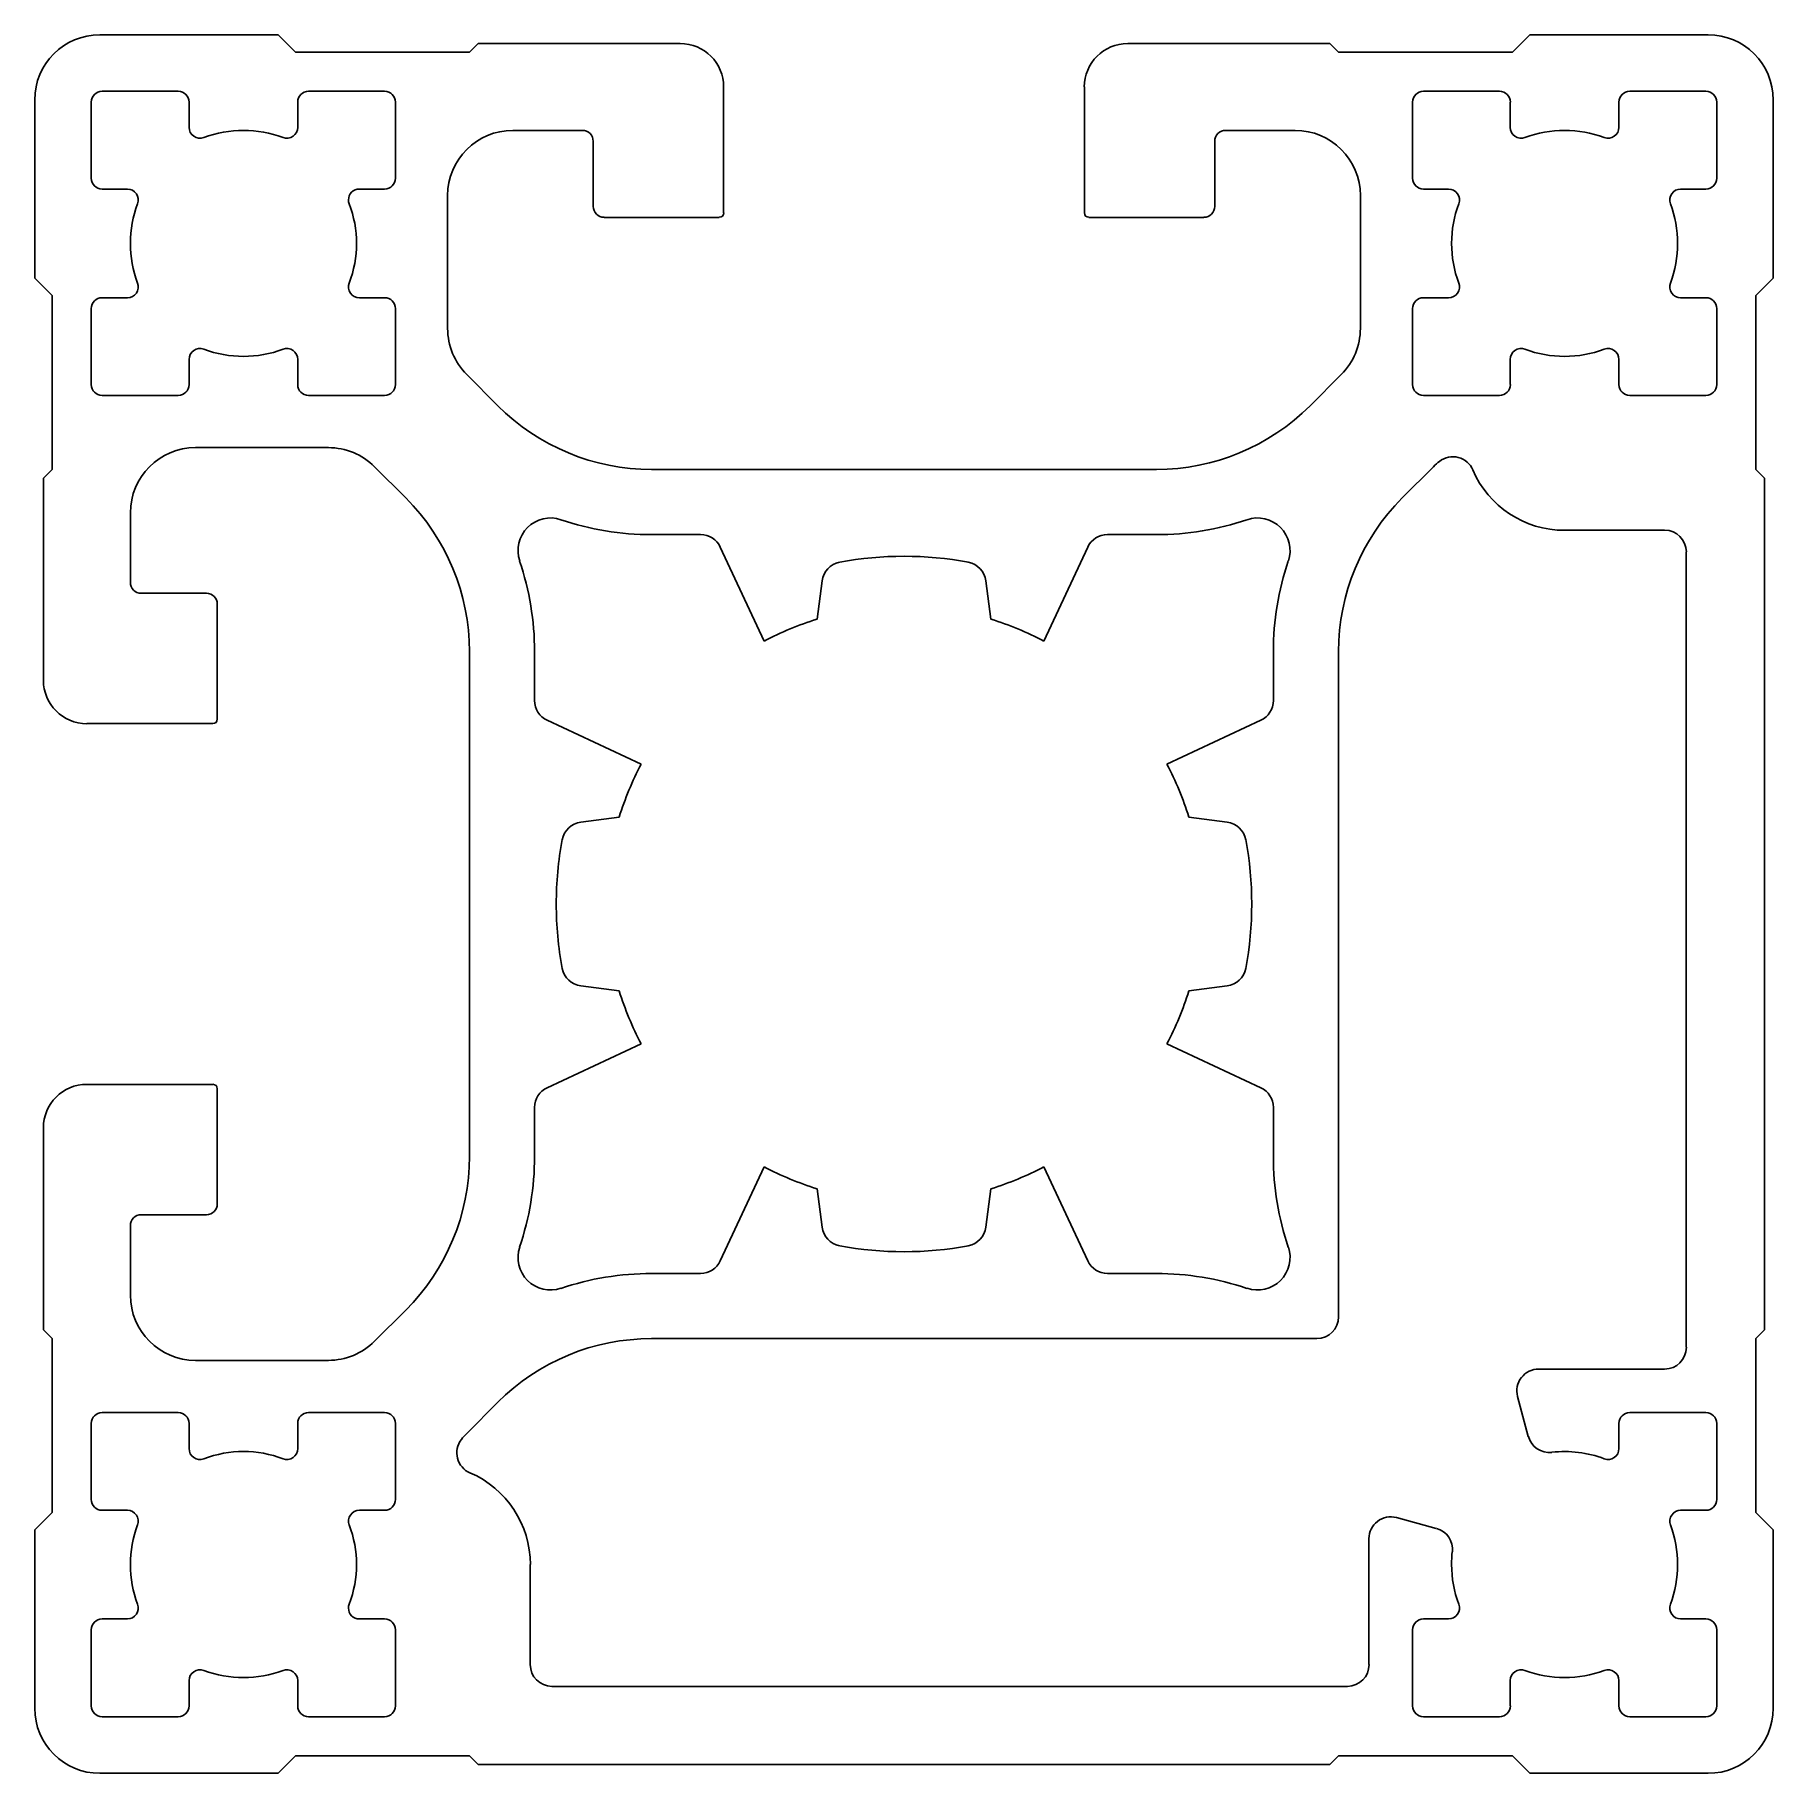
# Model space of a CAD drawing. Header units: inches. Extents: x 47523 to 49098, y 15628 to 17203.
import ezdxf

# ---------------------------------------------------------------- set-up
doc = ezdxf.new("R2010")
doc.units = ezdxf.units.IN
doc.header["$MEASUREMENT"] = 0

msp = doc.modelspace()

# ---------------------------------------------------------------- linework, layer by layer
at = {"color": 7, "linetype": 'Continuous', "lineweight": 25}
for p, q in [((47743.3, 17202.7), (47581.8, 17202.7)), ((47759, 17186.9), (47743.3, 17202.7)), ((48877.1, 17202.7), (48861.4, 17186.9)), ((49038.5, 17202.7), (48877.1, 17202.7)), ((47916.5, 17186.9), (47759, 17186.9)), ((47924.4, 17194.8), (47916.5, 17186.9)), ((48107.4, 17194.8), (47924.4, 17194.8)), ((48696, 17194.8), (48512.9, 17194.8)), ((48703.9, 17186.9), (48696, 17194.8)), ((48861.4, 17186.9), (48703.9, 17186.9)), ((47652.7, 17151.5), (47583.8, 17151.5)), ((47839.7, 17151.5), (47770.8, 17151.5)), ((48146.8, 17041.3), (48146.8, 17155.4)), ((48473.6, 17155.4), (48473.6, 17041.3)), ((48780.7, 17151.5), (48849.6, 17151.5)), ((48967.7, 17151.5), (49036.6, 17151.5)), ((47522.8, 17143.6), (47522.8, 16982.2)), ((47574, 17141.7), (47574, 17072.8)), ((47662.5, 17118.8), (47662.5, 17141.7)), ((47761, 17141.7), (47761, 17118.8)), ((47849.6, 17072.8), (47849.6, 17141.7)), ((48770.8, 17072.8), (48770.8, 17141.7)), ((48859.4, 17141.7), (48859.4, 17118.8)), ((48957.8, 17118.8), (48957.8, 17141.7)), ((49046.4, 17141.7), (49046.4, 17072.8)), ((49097.6, 16982.2), (49097.6, 17143.6)), ((47955.9, 17116.1), (48018.8, 17116.1)), ((48028.7, 17106.2), (48028.7, 17047.2)), ((48591.7, 17047.2), (48591.7, 17106.2)), ((48601.5, 17116.1), (48664.5, 17116.1)), ((47583.8, 17062.9), (47606.7, 17062.9)), ((47816.8, 17062.9), (47839.7, 17062.9)), ((47896.8, 16936.7), (47896.8, 17057)), ((48723.6, 17057), (48723.6, 16936.7)), ((48803.5, 17062.9), (48780.7, 17062.9)), ((49036.6, 17062.9), (49013.7, 17062.9)), ((48038.5, 17037.3), (48142.9, 17037.3)), ((48477.5, 17037.3), (48581.8, 17037.3)), ((47522.8, 16982.2), (47538.5, 16966.5)), ((49081.8, 16966.5), (49097.6, 16982.2)), ((47538.5, 16966.5), (47538.5, 16809)), ((47606.7, 16964.5), (47583.8, 16964.5)), ((47839.7, 16964.5), (47816.8, 16964.5)), ((48780.7, 16964.5), (48803.5, 16964.5)), ((49013.7, 16964.5), (49036.6, 16964.5)), ((49081.8, 16809), (49081.8, 16966.5)), ((47574, 16954.7), (47574, 16885.8)), ((47849.6, 16885.8), (47849.6, 16954.7)), ((48770.8, 16885.8), (48770.8, 16954.7)), ((49046.4, 16954.7), (49046.4, 16885.8)), ((47662.5, 16885.8), (47662.5, 16908.6)), ((47761, 16908.6), (47761, 16885.8)), ((48859.4, 16908.6), (48859.4, 16885.8)), ((48957.8, 16885.8), (48957.8, 16908.6)), ((47942.3, 16866.6), (47914.1, 16894.9)), ((48706.3, 16894.9), (48678, 16866.6)), ((47583.8, 16875.9), (47652.7, 16875.9)), ((47770.8, 16875.9), (47839.7, 16875.9)), ((48849.6, 16875.9), (48780.7, 16875.9)), ((49036.6, 16875.9), (48967.7, 16875.9)), ((47668.5, 16828.7), (47788.8, 16828.7)), ((47538.5, 16809), (47530.7, 16801.1)), ((47830.6, 16811.4), (47858.8, 16783.1)), ((48538.8, 16809), (48081.5, 16809)), ((48761.5, 16783.1), (48789.8, 16811.4)), ((49089.7, 16801.1), (49081.8, 16809)), ((47530.7, 16801.1), (47530.7, 16618)), ((49089.7, 16029.5), (49089.7, 16801.1)), ((47609.4, 16706.6), (47609.4, 16769.6)), ((48081.5, 16749.9), (48125.9, 16749.9)), ((48494.5, 16749.9), (48538.8, 16749.9)), ((48908.6, 16753.9), (48999.2, 16753.9)), ((48143.7, 16738.6), (48183.5, 16653.4)), ((48436.9, 16653.4), (48476.6, 16738.6)), ((49018.8, 16734.2), (49018.8, 16013.7)), ((47678.3, 16696.8), (47619.2, 16696.8)), ((48231.4, 16673.2), (48236, 16708)), ((48384.3, 16708), (48388.9, 16673.2)), ((47688.1, 16582.6), (47688.1, 16686.9)), ((47916.5, 16643.9), (47916.5, 16186.6)), ((47975.5, 16599.6), (47975.5, 16643.9)), ((48644.8, 16643.9), (48644.8, 16599.6)), ((48703.9, 16041.3), (48703.9, 16643.9)), ((47570, 16578.7), (47684.2, 16578.7)), ((48072.1, 16542), (47986.9, 16581.7)), ((48633.5, 16581.7), (48548.3, 16542)), ((48017.4, 16489.4), (48052.3, 16494)), ((48568.1, 16494), (48602.9, 16489.4)), ((48052.3, 16336.6), (48017.4, 16341.1)), ((48602.9, 16341.1), (48568.1, 16336.6)), ((47986.9, 16248.8), (48072.1, 16288.6)), ((48548.3, 16288.6), (48633.5, 16248.8)), ((47684.2, 16251.9), (47570, 16251.9)), ((47688.1, 16143.6), (47688.1, 16248)), ((47975.5, 16186.6), (47975.5, 16231)), ((48644.8, 16231), (48644.8, 16186.6)), ((47530.7, 16212.5), (47530.7, 16029.5)), ((48183.5, 16177.2), (48143.7, 16092)), ((48476.6, 16092), (48436.9, 16177.2)), ((48236, 16122.5), (48231.4, 16157.4)), ((48388.9, 16157.4), (48384.3, 16122.5)), ((47619.2, 16133.8), (47678.3, 16133.8)), ((47609.4, 16061), (47609.4, 16124)), ((48125.9, 16080.6), (48081.5, 16080.6)), ((48538.8, 16080.6), (48494.5, 16080.6)), ((47858.8, 16047.4), (47830.6, 16019.2)), ((47530.7, 16029.5), (47538.5, 16021.6)), ((47538.5, 16021.6), (47538.5, 15864.1)), ((48081.5, 16021.6), (48684.2, 16021.6)), ((49081.8, 16021.6), (49089.7, 16029.5)), ((49081.8, 15864.1), (49081.8, 16021.6)), ((47788.8, 16001.9), (47668.5, 16001.9)), ((48999.2, 15994), (48885.1, 15994)), ((48866, 15969.3), (48875.7, 15933)), ((47583.8, 15954.7), (47652.7, 15954.7)), ((47770.8, 15954.7), (47839.7, 15954.7)), ((47914.1, 15935.7), (47942.3, 15963.9)), ((48967.7, 15954.7), (49036.6, 15954.7)), ((47574, 15875.9), (47574, 15944.8)), ((47662.5, 15944.8), (47662.5, 15921.9)), ((47761, 15921.9), (47761, 15944.8)), ((47849.6, 15944.8), (47849.6, 15875.9)), ((48957.8, 15921.9), (48957.8, 15944.8)), ((49046.4, 15944.8), (49046.4, 15875.9)), ((47538.5, 15864.1), (47522.8, 15848.4)), ((47606.7, 15866.1), (47583.8, 15866.1)), ((47839.7, 15866.1), (47816.8, 15866.1)), ((48792.4, 15849.7), (48756.2, 15859.4)), ((49036.6, 15866.1), (49013.7, 15866.1)), ((49097.6, 15848.4), (49081.8, 15864.1)), ((47522.8, 15848.4), (47522.8, 15686.9)), ((49097.6, 15686.9), (49097.6, 15848.4)), ((48731.4, 15840.4), (48731.4, 15726.3)), ((47971.6, 15726.3), (47971.6, 15816.9)), ((47583.8, 15767.7), (47606.7, 15767.7)), ((47816.8, 15767.7), (47839.7, 15767.7)), ((48780.7, 15767.7), (48803.5, 15767.7)), ((49013.7, 15767.7), (49036.6, 15767.7)), ((47574, 15688.9), (47574, 15757.8)), ((47849.6, 15757.8), (47849.6, 15688.9)), ((48770.8, 15688.9), (48770.8, 15757.8)), ((49046.4, 15757.8), (49046.4, 15688.9)), ((47662.5, 15711.8), (47662.5, 15688.9)), ((47761, 15688.9), (47761, 15711.8)), ((48711.8, 15706.6), (47991.3, 15706.6)), ((48859.4, 15711.8), (48859.4, 15688.9)), ((48957.8, 15688.9), (48957.8, 15711.8)), ((47652.7, 15679.1), (47583.8, 15679.1)), ((47839.7, 15679.1), (47770.8, 15679.1)), ((48849.6, 15679.1), (48780.7, 15679.1)), ((49036.6, 15679.1), (48967.7, 15679.1)), ((47743.3, 15627.9), (47759, 15643.6)), ((47759, 15643.6), (47916.5, 15643.6)), ((47916.5, 15643.6), (47924.4, 15635.8)), ((48696, 15635.8), (48703.9, 15643.6)), ((48703.9, 15643.6), (48861.4, 15643.6)), ((48861.4, 15643.6), (48877.1, 15627.9)), ((47581.8, 15627.9), (47743.3, 15627.9)), ((47924.4, 15635.8), (48696, 15635.8)), ((48877.1, 15627.9), (49038.5, 15627.9))]:
    msp.add_line(p, q, dxfattribs=at)
for centre, radius, start, end in [((47581.8, 17143.6), 59.1, 90, 180), ((49038.5, 17143.6), 59.1, 360, 90), ((48107.4, 17155.4), 39.4, 0, 89.9998), ((48512.9, 17155.4), 39.4, 90.0002, 180), ((47583.8, 17141.7), 9.84, 90, 180), ((47652.7, 17141.7), 9.84, 0, 90), ((47770.8, 17141.7), 9.84, 90, 180), ((47839.7, 17141.7), 9.84, 0, 90), ((48780.7, 17141.7), 9.84, 90, 180), ((48849.6, 17141.7), 9.84, 360, 90), ((48967.7, 17141.7), 9.84, 90, 180), ((49036.6, 17141.7), 9.84, 0, 90), ((47672.4, 17118.8), 9.84, 180, 290.541), ((47751.1, 17118.8), 9.84, 249.459, 360), ((48869.2, 17118.8), 9.84, 180, 290.541), ((48948, 17118.8), 9.84, 249.459, 360), ((47711.8, 17013.7), 102.4, 69.459, 110.541), ((47955.9, 17057), 59.1, 90, 180), ((48018.8, 17106.2), 9.84, 0, 90), ((48601.5, 17106.2), 9.84, 90, 180), ((48664.5, 17057), 59.1, 0, 90), ((48908.6, 17013.7), 102.4, 69.459, 110.541), ((47583.8, 17072.8), 9.84, 180, 270), ((47839.7, 17072.8), 9.84, 270, 360), ((48780.7, 17072.8), 9.84, 180, 270), ((49036.6, 17072.8), 9.84, 270, 0), ((47606.7, 17053.1), 9.84, 339.459, 90), ((47816.8, 17053.1), 9.84, 90, 180), ((48803.5, 17053.1), 9.84, 339.459, 90), ((49013.7, 17053.1), 9.84, 90, 200.541), ((47711.8, 17013.7), 102.4, 159.459, 180), ((47816.8, 17053.1), 9.84, 180, 200.541), ((47711.8, 17013.7), 102.4, 339.459, 20.541), ((48038.5, 17047.2), 9.84, 180, 270), ((48142.9, 17041.3), 3.94, 270, 0), ((48477.5, 17041.3), 3.94, 180, 270), ((48581.8, 17047.2), 9.84, 270, 0), ((48908.6, 17013.7), 102.4, 159.459, 180), ((48908.6, 17013.7), 102.4, 339.459, 20.541), ((47711.8, 17013.7), 102.4, 180, 200.541), ((48908.6, 17013.7), 102.4, 180, 200.541), ((47606.7, 16974.3), 9.84, 270, 20.541), ((47816.8, 16974.3), 9.84, 159.459, 270), ((48803.5, 16974.3), 9.84, 270, 20.541), ((49013.7, 16974.3), 9.84, 159.459, 270), ((47583.8, 16954.7), 9.84, 90, 180), ((47839.7, 16954.7), 9.84, 360, 90), ((48780.7, 16954.7), 9.84, 90, 180), ((49036.6, 16954.7), 9.84, 0, 90), ((47955.9, 16936.7), 59.1, 180, 225), ((48664.5, 16936.7), 59.1, 315, 0), ((47672.4, 16908.6), 9.84, 69.459, 180), ((47711.8, 17013.7), 102.4, 249.459, 290.541), ((47751.1, 16908.6), 9.84, 0, 110.541), ((48869.2, 16908.6), 9.84, 69.459, 180), ((48908.6, 17013.7), 102.4, 249.459, 290.541), ((48948, 16908.6), 9.84, 0, 110.541), ((47583.8, 16885.8), 9.84, 180, 270), ((47652.7, 16885.8), 9.84, 270, 0), ((47770.8, 16885.8), 9.84, 180, 270), ((47839.7, 16885.8), 9.84, 270, 360), ((48780.7, 16885.8), 9.84, 180, 270), ((48849.6, 16885.8), 9.84, 270, 360), ((48967.7, 16885.8), 9.84, 180, 270), ((49036.6, 16885.8), 9.84, 270, 0), ((48081.5, 17005.8), 196.9, 225, 270), ((48538.8, 17005.8), 196.9, 270, 315), ((47668.5, 16769.6), 59.1, 90, 180), ((47788.8, 16769.6), 59.1, 45, 90), ((48807.4, 16800.7), 19.7, 23.3566, 127.8218), ((48831.6, 16769.6), 59.1, 127.8218, 135), ((48908.6, 16844.4), 90.6, 203.3566, 270), ((47719.6, 16643.9), 196.9, 360, 45), ((48900.7, 16643.9), 196.9, 135, 180), ((47990, 16735.5), 29.5, 71.2916, 198.7084), ((48081.5, 17005.8), 255.9, 251.2916, 270), ((48538.8, 17005.8), 255.9, 270, 288.7084), ((48630.4, 16735.5), 29.5, 341.2916, 108.7084), ((48125.9, 16730.3), 19.7, 25, 90), ((48494.5, 16730.3), 19.7, 90, 155), ((48999.2, 16734.2), 19.7, 0, 90), ((47719.6, 16643.9), 255.9, 0, 18.7084), ((48255.5, 16705.5), 19.7, 100.664, 172.5), ((48310.2, 16415.3), 315, 79.336, 100.664), ((48364.8, 16705.5), 19.7, 7.5, 79.336), ((48900.7, 16643.9), 255.9, 161.2916, 180), ((47619.2, 16706.6), 9.84, 180, 270), ((47678.3, 16686.9), 9.84, 0, 90), ((48310.2, 16415.3), 269.7, 106.976, 118.024), ((48310.2, 16415.3), 269.7, 61.976, 73.024), ((47570, 16618), 39.4, 180.0002, 270), ((47995.2, 16599.6), 19.7, 180, 245), ((48625.1, 16599.6), 19.7, 295, 0), ((47684.2, 16582.6), 3.94, 270, 0), ((48310.2, 16415.3), 269.7, 151.976, 163.024), ((48310.2, 16415.3), 269.7, 16.976, 28.024), ((48020, 16469.9), 19.7, 97.5, 169.336), ((48600.4, 16469.9), 19.7, 10.664, 82.5), ((48310.2, 16415.3), 315, 169.336, 180), ((48310.2, 16415.3), 315, 349.336, 10.664), ((48310.2, 16415.3), 315, 180, 190.664), ((48020, 16360.6), 19.7, 190.664, 262.5), ((48600.4, 16360.6), 19.7, 277.5, 349.336), ((48310.2, 16415.3), 269.7, 196.976, 208.024), ((48310.2, 16415.3), 269.7, 331.976, 343.024), ((47570, 16212.5), 39.4, 90, 179.9998), ((47684.2, 16248), 3.94, 360, 90), ((47995.2, 16231), 19.7, 115, 180), ((48625.1, 16231), 19.7, 0, 65), ((47719.6, 16186.6), 196.9, 315, 360), ((47719.6, 16186.6), 255.9, 341.2916, 0), ((48310.2, 16415.3), 269.7, 241.976, 253.024), ((48310.2, 16415.3), 269.7, 286.976, 298.024), ((48900.7, 16186.6), 255.9, 180, 198.7084), ((47678.3, 16143.6), 9.84, 270, 360), ((47619.2, 16124), 9.84, 90, 180), ((48255.5, 16125.1), 19.7, 187.5, 259.336), ((48364.8, 16125.1), 19.7, 280.664, 352.5), ((47990, 16095.1), 29.5, 161.2916, 288.7084), ((48310.2, 16415.3), 315, 259.336, 280.664), ((48630.4, 16095.1), 29.5, 251.2916, 18.7084), ((48081.5, 15824.7), 255.9, 90, 108.7084), ((48125.9, 16100.3), 19.7, 270, 335), ((48494.5, 16100.3), 19.7, 205, 270), ((48538.8, 15824.7), 255.9, 71.2916, 90), ((47668.5, 16061), 59.1, 180, 270), ((48684.2, 16041.3), 19.7, 270, 0), ((47788.8, 16061), 59.1, 270, 315), ((48081.5, 15824.7), 196.9, 90, 135), ((48999.2, 16013.7), 19.7, 270, 0), ((48885.1, 15974.3), 19.7, 90, 195), ((47583.8, 15944.8), 9.84, 90, 180), ((47652.7, 15944.8), 9.84, 360, 90), ((47770.8, 15944.8), 9.84, 90, 180), ((47839.7, 15944.8), 9.84, 360, 90), ((48967.7, 15944.8), 9.84, 90, 180), ((49036.6, 15944.8), 9.84, 360, 90), ((47672.4, 15921.9), 9.84, 180, 290.541), ((47751.1, 15921.9), 9.84, 249.459, 0), ((47924.8, 15918.1), 19.7, 142.1782, 246.6434), ((47955.9, 15893.9), 59.1, 135, 142.1782), ((48894.8, 15938.1), 19.7, 195, 276.5176), ((48948, 15921.9), 9.84, 249.459, 360), ((47711.8, 15816.9), 102.4, 69.459, 110.541), ((48908.6, 15816.9), 102.4, 69.459, 96.5176), ((47881.1, 15816.9), 90.6, 0, 66.6434), ((47583.8, 15875.9), 9.84, 180, 270), ((47839.7, 15875.9), 9.84, 270, 360), ((49036.6, 15875.9), 9.84, 270, 360), ((47606.7, 15856.2), 9.84, 339.459, 90), ((47816.8, 15856.2), 9.84, 90, 200.541), ((48751.1, 15840.4), 19.7, 75, 180), ((49013.7, 15856.2), 9.84, 90, 200.541), ((47711.8, 15816.9), 102.4, 159.459, 180), ((47711.8, 15816.9), 102.4, 339.459, 20.541), ((48787.4, 15830.7), 19.7, 353.4824, 75), ((48908.6, 15816.9), 102.4, 339.459, 20.541), ((48908.6, 15816.9), 102.4, 173.4824, 180), ((47711.8, 15816.9), 102.4, 180, 200.541), ((48908.6, 15816.9), 102.4, 180, 200.541), ((47606.7, 15777.5), 9.84, 270, 20.541), ((47816.8, 15777.5), 9.84, 159.459, 180), ((48803.5, 15777.5), 9.84, 270, 20.541), ((49013.7, 15777.5), 9.84, 159.459, 270), ((47583.8, 15757.8), 9.84, 90, 180), ((47816.8, 15777.5), 9.84, 180, 270), ((47839.7, 15757.8), 9.84, 360, 90), ((48780.7, 15757.8), 9.84, 90, 180), ((49036.6, 15757.8), 9.84, 0, 90), ((47672.4, 15711.8), 9.84, 69.459, 180), ((47711.8, 15816.9), 102.4, 249.459, 290.541), ((47751.1, 15711.8), 9.84, 360, 110.541), ((47991.3, 15726.3), 19.7, 180, 270), ((48711.8, 15726.3), 19.7, 270, 360), ((48869.2, 15711.8), 9.84, 69.459, 180), ((48908.6, 15816.9), 102.4, 249.459, 290.541), ((48948, 15711.8), 9.84, 0, 110.541), ((47581.8, 15686.9), 59.1, 180, 270), ((47583.8, 15688.9), 9.84, 180, 270), ((47652.7, 15688.9), 9.84, 270, 360), ((47770.8, 15688.9), 9.84, 180, 270), ((47839.7, 15688.9), 9.84, 270, 360), ((48780.7, 15688.9), 9.84, 180, 270), ((48849.6, 15688.9), 9.84, 270, 360), ((48967.7, 15688.9), 9.84, 180, 270), ((49036.6, 15688.9), 9.84, 270, 360), ((49038.5, 15686.9), 59.1, 270, 0)]:
    msp.add_arc(centre, radius, start, end, dxfattribs=at)

doc.saveas('drawing.dxf')
